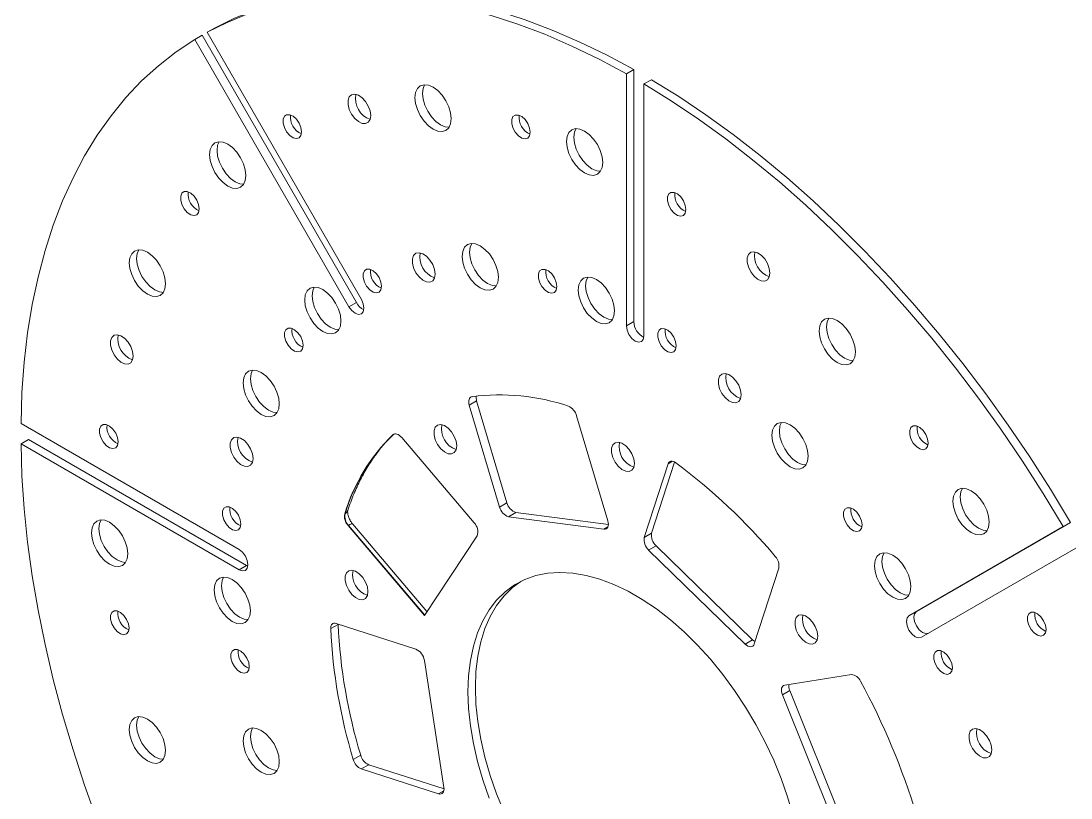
# Model space of a CAD drawing. Header units: millimetres. Extents: x 1404 to 2252, y 1260 to 1860.
# Drawn here: x 2011.8 to 2169.9, y 1622.6 to 1739.6 of the extents above; entities that cross this region are included whole.
import ezdxf

# ---------------------------------------------------------------- set-up
doc = ezdxf.new("R2010")
doc.units = ezdxf.units.MM

msp = doc.modelspace()

# ---------------------------------------------------------------- linework, layer by layer
at = {"color": 7, "linetype": 'Continuous', "lineweight": 15}
for p, q in [((2040.911, 1738.577), (2039.798, 1737.934)), ((2037.923, 1736.851), (2039.036, 1737.494)), ((2039.036, 1737.494), (2062.279, 1697.236)), ((2063.041, 1697.675), (2039.798, 1737.934)), ((2037.923, 1736.851), (2061.166, 1696.593)), ((2102.965, 1731.682), (2104.079, 1732.325)), ((2104.079, 1732.325), (2104.079, 1694.367)), ((2102.965, 1731.682), (2102.965, 1693.724)), ((2106.73, 1730.794), (2105.617, 1730.152)), ((2105.617, 1692.193), (2105.617, 1730.152)), ((2062.279, 1697.236), (2061.166, 1696.593)), ((2104.079, 1694.367), (2102.965, 1693.724)), ((2080.407, 1682.429), (2079.293, 1681.786)), ((2079.293, 1681.786), (2083.858, 1666.425)), ((2080.407, 1682.429), (2084.972, 1667.068)), ((2100.167, 1664.338), (2095.457, 1680.186)), ((2044.629, 1660.036), (2011.758, 1679.012)), ((2067.842, 1677.352), (2067.789, 1677.321)), ((2080.038, 1664.032), (2069.122, 1676.895)), ((2011.758, 1675.95), (2012.871, 1676.593)), ((2011.758, 1675.95), (2044.629, 1656.974)), ((2012.871, 1676.593), (2045.742, 1657.617)), ((2109.24, 1672.925), (2105.653, 1661.859)), ((2110.236, 1673.206), (2106.767, 1662.502)), ((2083.858, 1666.425), (2084.972, 1667.068)), ((2060.522, 1665.397), (2060.575, 1665.427)), ((2086.333, 1665.608), (2085.22, 1664.965)), ((2085.22, 1664.965), (2099.568, 1663.072)), ((2086.333, 1665.608), (2100.246, 1663.773)), ((2061.096, 1663.669), (2061.043, 1663.638)), ((2061.043, 1663.638), (2072.542, 1650.088)), ((2072.925, 1650.668), (2061.75, 1663.836)), ((2168.784, 1663.472), (2145.541, 1650.049)), ((2169.898, 1664.114), (2146.654, 1650.692)), ((2168.784, 1663.472), (2169.898, 1664.114)), ((2072.542, 1650.088), (2080.477, 1662.1)), ((2105.653, 1661.859), (2106.767, 1662.502)), ((2107.435, 1660.589), (2106.321, 1659.946)), ((2106.321, 1659.946), (2120.87, 1645.792)), ((2107.435, 1660.589), (2121.983, 1646.435)), ((2147.416, 1646.802), (2170.659, 1660.224)), ((2045.742, 1657.617), (2044.629, 1656.974)), ((2045.742, 1657.617), (2045.94, 1657.52)), ((2122.225, 1645.8), (2125.926, 1657.217)), ((2146.654, 1650.692), (2145.541, 1650.049)), ((2059.526, 1648.753), (2058.413, 1648.11)), ((2071.257, 1645.023), (2059.243, 1648.883)), ((2059.525, 1648.792), (2059.526, 1648.753)), ((2120.87, 1645.792), (2121.983, 1646.435)), ((2075.486, 1624.194), (2072.528, 1643.33)), ((2136.871, 1641.2), (2126.811, 1639.607)), ((2127.586, 1638.78), (2126.472, 1638.137)), ((2126.472, 1638.137), (2134.414, 1618.344)), ((2127.586, 1638.78), (2135.527, 1618.987)), ((2061.819, 1628.401), (2062.933, 1629.044)), ((2064.143, 1627.616), (2063.029, 1626.973)), ((2063.029, 1626.973), (2074.675, 1623.231)), ((2064.143, 1627.616), (2075.506, 1623.965))]:
    msp.add_line(p, q, dxfattribs=at)
at = {"color": 8, "linetype": 'Continuous', "lineweight": 15}
for p, q in [((2067.948, 1677.422), (2067.842, 1677.352)), ((2067.909, 1677.405), (2067.842, 1677.352)), ((2109.933, 1673.325), (2109.24, 1672.925)), ((2072.576, 1650.141), (2061.096, 1663.669)), ((2099.568, 1663.072), (2100.176, 1663.423)), ((2074.675, 1623.231), (2075.481, 1623.697))]:
    msp.add_line(p, q, dxfattribs=at)
at = {"color": 7, "linetype": 'Continuous', "lineweight": 15, "flags": 128}
for points in [[(2102.965, 1731.682), (2098.849, 1733.885), (2094.743, 1735.869), (2090.656, 1737.633), (2086.597, 1739.171), (2082.572, 1740.481), (2078.59, 1741.561), (2074.66, 1742.408), (2070.788, 1743.02), (2066.982, 1743.396), (2063.251, 1743.537), (2059.6, 1743.44), (2056.038, 1743.107), (2052.572, 1742.538), (2049.208, 1741.735), (2045.954, 1740.698), (2042.815, 1739.43), (2039.798, 1737.934)], [(2104.079, 1732.325), (2099.962, 1734.528), (2095.857, 1736.512), (2091.77, 1738.276), (2087.71, 1739.814), (2083.686, 1741.124), (2079.704, 1742.204), (2075.774, 1743.05), (2071.902, 1743.663), (2068.096, 1744.039), (2064.364, 1744.18), (2060.714, 1744.083), (2057.152, 1743.75), (2053.686, 1743.181), (2050.322, 1742.378), (2047.068, 1741.341), (2043.928, 1740.073), (2040.911, 1738.577)], [(2037.923, 1736.851), (2035.118, 1734.986), (2032.451, 1732.901), (2029.926, 1730.6), (2027.549, 1728.088), (2025.323, 1725.37), (2023.254, 1722.451), (2021.346, 1719.338), (2019.602, 1716.035), (2018.026, 1712.551), (2016.62, 1708.891), (2015.388, 1705.063), (2014.333, 1701.075), (2013.456, 1696.934), (2012.758, 1692.648), (2012.242, 1688.227), (2011.908, 1683.679), (2011.758, 1679.012)], [(2169.898, 1664.114), (2166.881, 1669.094), (2163.741, 1673.987), (2160.487, 1678.781), (2157.123, 1683.468), (2153.657, 1688.039), (2150.095, 1692.484), (2146.445, 1696.796), (2142.713, 1700.964), (2138.907, 1704.981), (2135.035, 1708.839), (2131.105, 1712.531), (2127.123, 1716.048), (2123.099, 1719.385), (2119.039, 1722.534), (2114.952, 1725.489), (2110.847, 1728.244), (2106.73, 1730.794)], [(2076.58, 1724.929), (2076.487, 1725.799), (2076.214, 1726.717), (2075.78, 1727.621), (2075.214, 1728.448), (2074.555, 1729.144), (2073.849, 1729.659), (2073.142, 1729.96), (2072.483, 1730.025), (2071.917, 1729.85), (2071.483, 1729.448), (2071.21, 1728.845), (2071.117, 1728.082), (2071.21, 1727.212), (2071.483, 1726.294), (2071.917, 1725.39), (2072.483, 1724.562), (2073.142, 1723.867), (2073.849, 1723.352), (2074.555, 1723.051), (2075.214, 1722.986), (2075.78, 1723.16), (2076.214, 1723.563), (2076.487, 1724.166), (2076.58, 1724.929)], [(2072.556, 1730.03), (2072.324, 1729.488), (2072.231, 1728.725), (2072.324, 1727.855), (2072.597, 1726.937), (2073.031, 1726.033), (2073.597, 1725.205), (2074.255, 1724.51), (2074.962, 1723.994), (2075.669, 1723.694), (2076.254, 1723.624)], [(2168.784, 1663.472), (2165.767, 1668.452), (2162.628, 1673.344), (2159.373, 1678.138), (2156.009, 1682.825), (2152.543, 1687.396), (2148.981, 1691.842), (2145.331, 1696.153), (2141.599, 1700.321), (2137.794, 1704.338), (2133.922, 1708.196), (2129.991, 1711.888), (2126.01, 1715.405), (2121.985, 1718.742), (2117.925, 1721.891), (2113.839, 1724.846), (2109.733, 1727.601), (2105.617, 1730.152)], [(2064.45, 1725.387), (2064.356, 1726.087), (2064.086, 1726.819), (2063.669, 1727.504), (2063.149, 1728.067), (2062.584, 1728.448), (2062.034, 1728.604), (2061.559, 1728.52), (2061.21, 1728.204), (2061.026, 1727.691), (2061.026, 1727.036), (2061.21, 1726.31), (2061.559, 1725.592), (2062.034, 1724.959), (2062.584, 1724.481), (2063.149, 1724.208), (2063.669, 1724.172), (2064.086, 1724.374), (2064.356, 1724.795), (2064.45, 1725.387)], [(2054.033, 1722.928), (2053.938, 1723.569), (2053.666, 1724.233), (2053.254, 1724.83), (2052.757, 1725.28), (2052.243, 1725.522), (2051.781, 1725.523), (2051.433, 1725.283), (2051.246, 1724.835), (2051.246, 1724.238), (2051.433, 1723.575), (2051.781, 1722.933), (2052.243, 1722.4), (2052.757, 1722.048), (2053.254, 1721.925), (2053.666, 1722.046), (2053.938, 1722.396), (2054.033, 1722.928)], [(2088.479, 1722.875), (2088.384, 1723.516), (2088.112, 1724.18), (2087.7, 1724.777), (2087.203, 1725.227), (2086.689, 1725.469), (2086.226, 1725.47), (2085.878, 1725.23), (2085.692, 1724.782), (2085.692, 1724.185), (2085.878, 1723.521), (2086.226, 1722.88), (2086.689, 1722.347), (2087.203, 1721.995), (2087.7, 1721.872), (2088.112, 1721.993), (2088.384, 1722.343), (2088.479, 1722.875)], [(2099.398, 1718.326), (2099.304, 1719.196), (2099.032, 1720.114), (2098.598, 1721.018), (2098.032, 1721.846), (2097.373, 1722.541), (2096.666, 1723.056), (2095.959, 1723.357), (2095.301, 1723.422), (2094.735, 1723.248), (2094.301, 1722.845), (2094.028, 1722.242), (2093.935, 1721.479), (2094.028, 1720.609), (2094.301, 1719.691), (2094.735, 1718.787), (2095.301, 1717.96), (2095.959, 1717.264), (2096.666, 1716.749), (2097.373, 1716.448), (2098.032, 1716.383), (2098.598, 1716.558), (2099.032, 1716.96), (2099.304, 1717.563), (2099.398, 1718.326)], [(2095.374, 1723.427), (2095.142, 1722.885), (2095.049, 1722.122), (2095.142, 1721.252), (2095.415, 1720.334), (2095.849, 1719.43), (2096.414, 1718.602), (2097.073, 1717.907), (2097.78, 1717.392), (2098.487, 1717.091), (2099.072, 1717.021)], [(2045.64, 1716.352), (2045.547, 1717.222), (2045.274, 1718.141), (2044.84, 1719.044), (2044.274, 1719.872), (2043.615, 1720.567), (2042.908, 1721.083), (2042.202, 1721.384), (2041.543, 1721.449), (2040.977, 1721.274), (2040.543, 1720.871), (2040.27, 1720.268), (2040.177, 1719.506), (2040.27, 1718.636), (2040.543, 1717.718), (2040.977, 1716.814), (2041.543, 1715.986), (2042.202, 1715.291), (2042.908, 1714.775), (2043.615, 1714.475), (2044.274, 1714.409), (2044.84, 1714.584), (2045.274, 1714.987), (2045.547, 1715.59), (2045.64, 1716.352)], [(2041.616, 1721.454), (2041.384, 1720.911), (2041.291, 1720.149), (2041.384, 1719.279), (2041.657, 1718.36), (2042.091, 1717.457), (2042.657, 1716.629), (2043.315, 1715.934), (2044.022, 1715.418), (2044.729, 1715.117), (2045.314, 1715.047)], [(2038.605, 1711.34), (2038.51, 1711.981), (2038.238, 1712.645), (2037.826, 1713.242), (2037.329, 1713.692), (2036.815, 1713.934), (2036.352, 1713.935), (2036.005, 1713.695), (2035.818, 1713.247), (2035.818, 1712.65), (2036.005, 1711.986), (2036.352, 1711.345), (2036.815, 1710.812), (2037.329, 1710.46), (2037.826, 1710.337), (2038.238, 1710.458), (2038.51, 1710.808), (2038.605, 1711.34)], [(2111.938, 1711.226), (2111.843, 1711.867), (2111.571, 1712.531), (2111.159, 1713.129), (2110.662, 1713.579), (2110.148, 1713.821), (2109.685, 1713.822), (2109.337, 1713.582), (2109.151, 1713.133), (2109.151, 1712.537), (2109.337, 1711.873), (2109.685, 1711.232), (2110.148, 1710.699), (2110.662, 1710.347), (2111.159, 1710.223), (2111.571, 1710.345), (2111.843, 1710.695), (2111.938, 1711.226)], [(2083.683, 1701.026), (2083.59, 1701.896), (2083.317, 1702.814), (2082.883, 1703.717), (2082.317, 1704.545), (2081.659, 1705.241), (2080.952, 1705.756), (2080.245, 1706.057), (2079.586, 1706.122), (2079.02, 1705.947), (2078.586, 1705.545), (2078.314, 1704.941), (2078.221, 1704.179), (2078.314, 1703.309), (2078.586, 1702.391), (2079.02, 1701.487), (2079.586, 1700.659), (2080.245, 1699.964), (2080.952, 1699.448), (2081.659, 1699.148), (2082.317, 1699.083), (2082.883, 1699.257), (2083.317, 1699.66), (2083.59, 1700.263), (2083.683, 1701.026)], [(2079.659, 1706.127), (2079.427, 1705.584), (2079.334, 1704.822), (2079.427, 1703.952), (2079.7, 1703.034), (2080.134, 1702.13), (2080.7, 1701.302), (2081.359, 1700.607), (2082.065, 1700.091), (2082.772, 1699.791), (2083.358, 1699.721)], [(2033.528, 1700.067), (2033.435, 1700.937), (2033.162, 1701.855), (2032.728, 1702.759), (2032.162, 1703.587), (2031.504, 1704.282), (2030.797, 1704.798), (2030.09, 1705.099), (2029.431, 1705.164), (2028.865, 1704.989), (2028.431, 1704.586), (2028.159, 1703.983), (2028.065, 1703.221), (2028.159, 1702.351), (2028.431, 1701.433), (2028.865, 1700.529), (2029.431, 1699.701), (2030.09, 1699.006), (2030.797, 1698.49), (2031.504, 1698.19), (2032.162, 1698.124), (2032.728, 1698.299), (2033.162, 1698.702), (2033.435, 1699.305), (2033.528, 1700.067)], [(2029.504, 1705.169), (2029.272, 1704.626), (2029.179, 1703.864), (2029.272, 1702.994), (2029.545, 1702.075), (2029.979, 1701.172), (2030.545, 1700.344), (2031.203, 1699.649), (2031.91, 1699.133), (2032.617, 1698.832), (2033.203, 1698.762)], [(2074.148, 1701.513), (2074.055, 1702.213), (2073.785, 1702.945), (2073.367, 1703.63), (2072.848, 1704.193), (2072.282, 1704.573), (2071.732, 1704.73), (2071.257, 1704.646), (2070.909, 1704.33), (2070.725, 1703.817), (2070.725, 1703.161), (2070.909, 1702.435), (2071.257, 1701.717), (2071.732, 1701.085), (2072.282, 1700.606), (2072.848, 1700.334), (2073.367, 1700.297), (2073.785, 1700.5), (2074.055, 1700.92), (2074.148, 1701.513)], [(2124.585, 1701.67), (2124.491, 1702.37), (2124.221, 1703.103), (2123.804, 1703.787), (2123.284, 1704.35), (2122.719, 1704.731), (2122.169, 1704.888), (2121.694, 1704.804), (2121.345, 1704.488), (2121.161, 1703.974), (2121.161, 1703.319), (2121.345, 1702.593), (2121.694, 1701.875), (2122.169, 1701.242), (2122.719, 1700.764), (2123.284, 1700.492), (2123.804, 1700.455), (2124.221, 1700.658), (2124.491, 1701.078), (2124.585, 1701.67)], [(2066.088, 1699.67), (2065.993, 1700.311), (2065.721, 1700.975), (2065.309, 1701.573), (2064.812, 1702.023), (2064.298, 1702.264), (2063.835, 1702.265), (2063.487, 1702.026), (2063.301, 1701.577), (2063.301, 1700.981), (2063.487, 1700.317), (2063.835, 1699.675), (2064.298, 1699.143), (2064.812, 1698.791), (2065.309, 1698.667), (2065.721, 1698.789), (2065.993, 1699.139), (2066.088, 1699.67)], [(2092.496, 1699.629), (2092.401, 1700.27), (2092.129, 1700.934), (2091.717, 1701.532), (2091.22, 1701.982), (2090.706, 1702.224), (2090.244, 1702.225), (2089.896, 1701.985), (2089.709, 1701.536), (2089.709, 1700.94), (2089.896, 1700.276), (2090.244, 1699.635), (2090.706, 1699.102), (2091.22, 1698.75), (2091.717, 1698.626), (2092.129, 1698.748), (2092.401, 1699.098), (2092.496, 1699.629)], [(2101.177, 1695.963), (2101.084, 1696.833), (2100.811, 1697.752), (2100.377, 1698.655), (2099.811, 1699.483), (2099.152, 1700.178), (2098.445, 1700.694), (2097.738, 1700.995), (2097.08, 1701.06), (2096.514, 1700.885), (2096.08, 1700.482), (2095.807, 1699.879), (2095.714, 1699.117), (2095.807, 1698.247), (2096.08, 1697.329), (2096.514, 1696.425), (2097.08, 1695.597), (2097.738, 1694.902), (2098.445, 1694.386), (2099.152, 1694.086), (2099.811, 1694.02), (2100.377, 1694.195), (2100.811, 1694.598), (2101.084, 1695.201), (2101.177, 1695.963)], [(2097.153, 1701.065), (2096.921, 1700.522), (2096.828, 1699.76), (2096.921, 1698.89), (2097.194, 1697.971), (2097.628, 1697.068), (2098.193, 1696.24), (2098.852, 1695.545), (2099.559, 1695.029), (2100.266, 1694.728), (2100.851, 1694.658)], [(2059.962, 1694.45), (2059.869, 1695.32), (2059.596, 1696.239), (2059.162, 1697.142), (2058.597, 1697.97), (2057.938, 1698.665), (2057.231, 1699.181), (2056.524, 1699.482), (2055.865, 1699.547), (2055.3, 1699.372), (2054.866, 1698.969), (2054.593, 1698.366), (2054.5, 1697.604), (2054.593, 1696.734), (2054.866, 1695.816), (2055.3, 1694.912), (2055.865, 1694.084), (2056.524, 1693.389), (2057.231, 1692.873), (2057.938, 1692.573), (2058.597, 1692.507), (2059.162, 1692.682), (2059.596, 1693.085), (2059.869, 1693.688), (2059.962, 1694.45)], [(2055.939, 1699.552), (2055.707, 1699.009), (2055.613, 1698.247), (2055.707, 1697.377), (2055.979, 1696.458), (2056.413, 1695.555), (2056.979, 1694.727), (2057.638, 1694.032), (2058.345, 1693.516), (2059.052, 1693.215), (2059.637, 1693.145)], [(2061.166, 1696.593), (2061.596, 1696.012), (2062.103, 1695.603), (2062.611, 1695.427), (2063.041, 1695.51), (2063.328, 1695.841), (2063.429, 1696.369), (2063.328, 1697.013), (2063.041, 1697.675)], [(2137.464, 1689.781), (2137.371, 1690.651), (2137.098, 1691.569), (2136.664, 1692.473), (2136.099, 1693.301), (2135.44, 1693.996), (2134.733, 1694.511), (2134.026, 1694.812), (2133.367, 1694.877), (2132.802, 1694.703), (2132.368, 1694.3), (2132.095, 1693.697), (2132.002, 1692.934), (2132.095, 1692.064), (2132.368, 1691.146), (2132.802, 1690.242), (2133.367, 1689.414), (2134.026, 1688.719), (2134.733, 1688.204), (2135.44, 1687.903), (2136.099, 1687.838), (2136.664, 1688.012), (2137.098, 1688.415), (2137.371, 1689.018), (2137.464, 1689.781)], [(2133.441, 1694.882), (2133.209, 1694.34), (2133.116, 1693.577), (2133.209, 1692.707), (2133.481, 1691.789), (2133.916, 1690.885), (2134.481, 1690.057), (2135.14, 1689.362), (2135.847, 1688.847), (2136.554, 1688.546), (2137.139, 1688.476)], [(2054.259, 1690.786), (2054.165, 1691.427), (2053.893, 1692.091), (2053.481, 1692.688), (2052.984, 1693.138), (2052.469, 1693.38), (2052.007, 1693.381), (2051.659, 1693.141), (2051.473, 1692.693), (2051.473, 1692.096), (2051.659, 1691.433), (2052.007, 1690.791), (2052.469, 1690.258), (2052.984, 1689.906), (2053.481, 1689.783), (2053.893, 1689.904), (2054.165, 1690.254), (2054.259, 1690.786)], [(2102.965, 1693.724), (2103.066, 1693.08), (2103.353, 1692.417), (2103.783, 1691.837), (2104.291, 1691.428), (2104.798, 1691.251), (2105.228, 1691.335), (2105.516, 1691.666), (2105.617, 1692.193)], [(2110.481, 1690.699), (2110.386, 1691.34), (2110.114, 1692.004), (2109.702, 1692.601), (2109.206, 1693.051), (2108.691, 1693.293), (2108.229, 1693.294), (2107.881, 1693.054), (2107.694, 1692.606), (2107.694, 1692.01), (2107.881, 1691.346), (2108.229, 1690.704), (2108.691, 1690.171), (2109.206, 1689.819), (2109.702, 1689.696), (2110.114, 1689.817), (2110.386, 1690.168), (2110.481, 1690.699)], [(2028.663, 1689.167), (2028.569, 1689.867), (2028.299, 1690.599), (2027.882, 1691.284), (2027.362, 1691.847), (2026.797, 1692.227), (2026.247, 1692.384), (2025.772, 1692.3), (2025.423, 1691.984), (2025.239, 1691.471), (2025.239, 1690.816), (2025.423, 1690.089), (2025.772, 1689.371), (2026.247, 1688.739), (2026.797, 1688.26), (2027.362, 1687.988), (2027.882, 1687.951), (2028.299, 1688.154), (2028.569, 1688.574), (2028.663, 1689.167)], [(2050.676, 1681.965), (2050.583, 1682.835), (2050.311, 1683.753), (2049.877, 1684.657), (2049.311, 1685.485), (2048.652, 1686.18), (2047.945, 1686.696), (2047.238, 1686.996), (2046.58, 1687.061), (2046.014, 1686.887), (2045.58, 1686.484), (2045.307, 1685.881), (2045.214, 1685.118), (2045.307, 1684.248), (2045.58, 1683.33), (2046.014, 1682.427), (2046.58, 1681.599), (2047.238, 1680.903), (2047.945, 1680.388), (2048.652, 1680.087), (2049.311, 1680.022), (2049.877, 1680.197), (2050.311, 1680.599), (2050.583, 1681.203), (2050.676, 1681.965)], [(2046.653, 1687.066), (2046.421, 1686.524), (2046.328, 1685.761), (2046.421, 1684.891), (2046.694, 1683.973), (2047.128, 1683.069), (2047.693, 1682.242), (2048.352, 1681.546), (2049.059, 1681.031), (2049.766, 1680.73), (2050.351, 1680.66)], [(2120.252, 1683.33), (2120.158, 1684.03), (2119.888, 1684.762), (2119.471, 1685.447), (2118.951, 1686.01), (2118.386, 1686.39), (2117.836, 1686.547), (2117.361, 1686.463), (2117.012, 1686.147), (2116.828, 1685.634), (2116.828, 1684.979), (2117.012, 1684.253), (2117.361, 1683.534), (2117.836, 1682.902), (2118.386, 1682.423), (2118.951, 1682.151), (2119.471, 1682.114), (2119.888, 1682.317), (2120.158, 1682.737), (2120.252, 1683.33)], [(2079.293, 1681.786), (2079.238, 1682.022), (2079.214, 1682.248), (2079.222, 1682.457), (2079.262, 1682.642), (2079.333, 1682.799), (2079.433, 1682.922), (2079.558, 1683.007), (2079.705, 1683.051)], [(2026.392, 1676.241), (2026.297, 1676.882), (2026.025, 1677.546), (2025.613, 1678.143), (2025.116, 1678.593), (2024.602, 1678.835), (2024.14, 1678.836), (2023.792, 1678.596), (2023.605, 1678.148), (2023.605, 1677.551), (2023.792, 1676.887), (2024.14, 1676.246), (2024.602, 1675.713), (2025.116, 1675.361), (2025.613, 1675.237), (2026.025, 1675.359), (2026.297, 1675.709), (2026.392, 1676.241)], [(2077.405, 1675.637), (2077.312, 1676.337), (2077.042, 1677.069), (2076.624, 1677.754), (2076.105, 1678.317), (2075.539, 1678.698), (2074.989, 1678.854), (2074.514, 1678.77), (2074.166, 1678.454), (2073.982, 1677.941), (2073.982, 1677.286), (2074.166, 1676.56), (2074.514, 1675.842), (2074.989, 1675.209), (2075.539, 1674.731), (2076.105, 1674.458), (2076.624, 1674.422), (2077.042, 1674.624), (2077.312, 1675.045), (2077.405, 1675.637)], [(2130.361, 1674.079), (2130.268, 1674.949), (2129.995, 1675.867), (2129.561, 1676.771), (2128.995, 1677.598), (2128.337, 1678.294), (2127.63, 1678.809), (2126.923, 1679.11), (2126.264, 1679.175), (2125.699, 1679), (2125.265, 1678.598), (2124.992, 1677.995), (2124.899, 1677.232), (2124.992, 1676.362), (2125.265, 1675.444), (2125.699, 1674.54), (2126.264, 1673.712), (2126.923, 1673.017), (2127.63, 1672.502), (2128.337, 1672.201), (2128.995, 1672.136), (2129.561, 1672.31), (2129.995, 1672.713), (2130.268, 1673.316), (2130.361, 1674.079)], [(2126.338, 1679.18), (2126.105, 1678.638), (2126.012, 1677.875), (2126.105, 1677.005), (2126.378, 1676.087), (2126.812, 1675.183), (2127.378, 1674.355), (2128.037, 1673.66), (2128.744, 1673.145), (2129.45, 1672.844), (2130.036, 1672.774)], [(2148.438, 1676.052), (2148.343, 1676.693), (2148.071, 1677.357), (2147.659, 1677.954), (2147.162, 1678.404), (2146.648, 1678.646), (2146.186, 1678.647), (2145.838, 1678.407), (2145.651, 1677.959), (2145.651, 1677.363), (2145.838, 1676.699), (2146.186, 1676.057), (2146.648, 1675.524), (2147.162, 1675.173), (2147.659, 1675.049), (2148.071, 1675.17), (2148.343, 1675.521), (2148.438, 1676.052)], [(2046.712, 1673.744), (2046.618, 1674.444), (2046.348, 1675.176), (2045.931, 1675.861), (2045.411, 1676.424), (2044.846, 1676.804), (2044.296, 1676.961), (2043.821, 1676.877), (2043.472, 1676.561), (2043.288, 1676.048), (2043.288, 1675.393), (2043.472, 1674.666), (2043.821, 1673.948), (2044.296, 1673.316), (2044.846, 1672.837), (2045.411, 1672.565), (2045.931, 1672.528), (2046.348, 1672.731), (2046.618, 1673.151), (2046.712, 1673.744)], [(2067.789, 1677.321), (2067.914, 1677.407), (2068.061, 1677.453), (2068.225, 1677.457), (2068.401, 1677.42), (2068.585, 1677.342), (2068.77, 1677.226), (2068.951, 1677.076), (2069.122, 1676.895)], [(2011.758, 1675.95), (2011.908, 1671.11), (2012.242, 1666.176), (2012.758, 1661.159), (2013.456, 1656.069), (2014.333, 1650.915), (2015.388, 1645.708), (2016.62, 1640.457), (2018.026, 1635.175), (2019.602, 1629.87), (2021.346, 1624.554), (2023.254, 1619.237), (2025.323, 1613.93), (2027.549, 1608.643), (2029.926, 1603.386), (2032.451, 1598.17), (2035.118, 1593.005), (2037.923, 1587.902)], [(2104.167, 1672.988), (2104.074, 1673.689), (2103.804, 1674.421), (2103.386, 1675.105), (2102.867, 1675.669), (2102.301, 1676.049), (2101.751, 1676.206), (2101.276, 1676.122), (2100.928, 1675.806), (2100.744, 1675.293), (2100.744, 1674.637), (2100.928, 1673.911), (2101.276, 1673.193), (2101.751, 1672.56), (2102.301, 1672.082), (2102.867, 1671.81), (2103.386, 1671.773), (2103.804, 1671.976), (2104.074, 1672.396), (2104.167, 1672.988)], [(2109.24, 1672.925), (2109.311, 1673.081), (2109.41, 1673.204), (2109.536, 1673.289), (2109.683, 1673.335), (2109.847, 1673.338), (2110.024, 1673.3), (2110.207, 1673.222), (2110.392, 1673.105)], [(2157.622, 1664.158), (2157.529, 1665.028), (2157.256, 1665.946), (2156.822, 1666.85), (2156.256, 1667.678), (2155.597, 1668.373), (2154.891, 1668.888), (2154.184, 1669.189), (2153.525, 1669.254), (2152.959, 1669.08), (2152.525, 1668.677), (2152.252, 1668.074), (2152.159, 1667.311), (2152.252, 1666.441), (2152.525, 1665.523), (2152.959, 1664.619), (2153.525, 1663.792), (2154.184, 1663.096), (2154.891, 1662.581), (2155.597, 1662.28), (2156.256, 1662.215), (2156.822, 1662.39), (2157.256, 1662.792), (2157.529, 1663.395), (2157.622, 1664.158)], [(2153.598, 1669.259), (2153.366, 1668.717), (2153.273, 1667.954), (2153.366, 1667.084), (2153.639, 1666.166), (2154.073, 1665.262), (2154.639, 1664.435), (2155.297, 1663.739), (2156.004, 1663.224), (2156.711, 1662.923), (2157.296, 1662.853)], [(2044.896, 1663.876), (2044.801, 1664.518), (2044.529, 1665.182), (2044.117, 1665.779), (2043.621, 1666.229), (2043.106, 1666.471), (2042.644, 1666.472), (2042.296, 1666.232), (2042.109, 1665.783), (2042.109, 1665.187), (2042.296, 1664.523), (2042.644, 1663.882), (2043.106, 1663.349), (2043.621, 1662.997), (2044.117, 1662.873), (2044.529, 1662.995), (2044.801, 1663.345), (2044.896, 1663.876)], [(2138.465, 1663.732), (2138.37, 1664.373), (2138.098, 1665.037), (2137.686, 1665.634), (2137.189, 1666.084), (2136.675, 1666.326), (2136.213, 1666.327), (2135.865, 1666.087), (2135.678, 1665.639), (2135.678, 1665.043), (2135.865, 1664.379), (2136.213, 1663.737), (2136.675, 1663.204), (2137.189, 1662.852), (2137.686, 1662.729), (2138.098, 1662.85), (2138.37, 1663.201), (2138.465, 1663.732)], [(2027.839, 1659.393), (2027.746, 1660.263), (2027.473, 1661.182), (2027.039, 1662.085), (2026.473, 1662.913), (2025.814, 1663.609), (2025.108, 1664.124), (2024.401, 1664.425), (2023.742, 1664.49), (2023.176, 1664.315), (2022.742, 1663.913), (2022.469, 1663.309), (2022.376, 1662.547), (2022.469, 1661.677), (2022.742, 1660.759), (2023.176, 1659.855), (2023.742, 1659.027), (2024.401, 1658.332), (2025.108, 1657.816), (2025.814, 1657.516), (2026.473, 1657.45), (2027.039, 1657.625), (2027.473, 1658.028), (2027.746, 1658.631), (2027.839, 1659.393)], [(2023.815, 1664.495), (2023.583, 1663.952), (2023.49, 1663.19), (2023.583, 1662.32), (2023.856, 1661.402), (2024.29, 1660.498), (2024.856, 1659.67), (2025.514, 1658.975), (2026.221, 1658.459), (2026.928, 1658.159), (2027.513, 1658.089)], [(2100.167, 1664.338), (2100.228, 1664.07), (2100.247, 1663.816), (2100.225, 1663.586), (2100.162, 1663.39), (2100.059, 1663.236), (2099.923, 1663.129), (2099.757, 1663.074), (2099.568, 1663.072)], [(2044.629, 1656.974), (2045.136, 1656.798), (2045.566, 1656.882), (2045.854, 1657.212), (2045.954, 1657.74), (2045.854, 1658.384), (2045.566, 1659.047), (2045.136, 1659.627), (2044.629, 1660.036)], [(2145.815, 1654.435), (2145.722, 1655.305), (2145.449, 1656.223), (2145.015, 1657.126), (2144.45, 1657.954), (2143.791, 1658.65), (2143.084, 1659.165), (2142.377, 1659.466), (2141.718, 1659.531), (2141.153, 1659.356), (2140.719, 1658.954), (2140.446, 1658.35), (2140.353, 1657.588), (2140.446, 1656.718), (2140.719, 1655.8), (2141.153, 1654.896), (2141.718, 1654.068), (2142.377, 1653.373), (2143.084, 1652.857), (2143.791, 1652.557), (2144.45, 1652.492), (2145.015, 1652.666), (2145.449, 1653.069), (2145.722, 1653.672), (2145.815, 1654.435)], [(2141.792, 1659.536), (2141.559, 1658.993), (2141.466, 1658.231), (2141.559, 1657.361), (2141.832, 1656.443), (2142.266, 1655.539), (2142.832, 1654.711), (2143.491, 1654.016), (2144.198, 1653.5), (2144.904, 1653.2), (2145.49, 1653.13)], [(2064.03, 1653.688), (2063.936, 1654.388), (2063.666, 1655.12), (2063.249, 1655.805), (2062.729, 1656.368), (2062.164, 1656.749), (2061.614, 1656.905), (2061.139, 1656.821), (2060.79, 1656.505), (2060.606, 1655.992), (2060.606, 1655.337), (2060.79, 1654.611), (2061.139, 1653.893), (2061.614, 1653.26), (2062.164, 1652.782), (2062.729, 1652.509), (2063.249, 1652.473), (2063.666, 1652.675), (2063.936, 1653.096), (2064.03, 1653.688)], [(2128.043, 1620.042), (2127.245, 1622.794), (2126.283, 1625.554), (2125.162, 1628.304), (2123.89, 1631.023), (2122.477, 1633.692), (2120.934, 1636.292), (2119.27, 1638.803), (2117.498, 1641.209), (2115.632, 1643.491), (2113.683, 1645.633), (2111.667, 1647.619), (2109.598, 1649.436), (2107.49, 1651.07), (2105.36, 1652.509), (2103.222, 1653.743), (2101.091, 1654.764), (2098.984, 1655.563), (2096.914, 1656.136), (2094.898, 1656.477), (2092.95, 1656.585), (2091.083, 1656.458), (2089.312, 1656.098), (2087.648, 1655.507), (2086.104, 1654.69), (2084.692, 1653.652), (2083.42, 1652.401), (2082.299, 1650.945), (2081.336, 1649.296), (2080.539, 1647.465), (2079.913, 1645.466), (2079.462, 1643.312), (2079.191, 1641.02), (2079.1, 1638.605), (2079.191, 1636.086), (2079.462, 1633.48), (2079.913, 1630.806), (2080.539, 1628.084), (2081.336, 1625.333), (2082.299, 1622.572)], [(2046.315, 1650.782), (2046.222, 1651.652), (2045.949, 1652.57), (2045.515, 1653.474), (2044.949, 1654.302), (2044.291, 1654.997), (2043.584, 1655.512), (2042.877, 1655.813), (2042.218, 1655.878), (2041.652, 1655.704), (2041.218, 1655.301), (2040.945, 1654.698), (2040.852, 1653.935), (2040.945, 1653.065), (2041.218, 1652.147), (2041.652, 1651.243), (2042.218, 1650.416), (2042.877, 1649.72), (2043.584, 1649.205), (2044.291, 1648.904), (2044.949, 1648.839), (2045.515, 1649.013), (2045.949, 1649.416), (2046.222, 1650.019), (2046.315, 1650.782)], [(2042.291, 1655.883), (2042.059, 1655.341), (2041.966, 1654.578), (2042.059, 1653.708), (2042.332, 1652.79), (2042.766, 1651.886), (2043.332, 1651.058), (2043.99, 1650.363), (2044.697, 1649.848), (2045.404, 1649.547), (2045.99, 1649.477)], [(2087.045, 1655.222), (2085.805, 1654.295), (2084.534, 1653.044), (2083.413, 1651.588), (2082.45, 1649.939), (2081.653, 1648.108), (2081.027, 1646.109), (2080.576, 1643.955), (2080.305, 1641.663), (2080.214, 1639.248), (2080.305, 1636.729), (2080.576, 1634.123), (2081.027, 1631.449), (2081.653, 1628.727), (2082.45, 1625.975), (2083.413, 1623.215), (2084.534, 1620.465)], [(2028.032, 1648.204), (2027.937, 1648.845), (2027.666, 1649.509), (2027.253, 1650.106), (2026.757, 1650.556), (2026.242, 1650.798), (2025.78, 1650.799), (2025.432, 1650.559), (2025.245, 1650.111), (2025.245, 1649.514), (2025.432, 1648.851), (2025.78, 1648.209), (2026.242, 1647.676), (2026.757, 1647.324), (2027.253, 1647.201), (2027.666, 1647.322), (2027.937, 1647.672), (2028.032, 1648.204)], [(2131.794, 1646.982), (2131.7, 1647.682), (2131.43, 1648.414), (2131.013, 1649.099), (2130.493, 1649.662), (2129.928, 1650.042), (2129.378, 1650.199), (2128.903, 1650.115), (2128.554, 1649.799), (2128.37, 1649.286), (2128.37, 1648.63), (2128.554, 1647.904), (2128.903, 1647.186), (2129.378, 1646.554), (2129.928, 1646.075), (2130.493, 1645.803), (2131.013, 1645.766), (2131.43, 1645.969), (2131.7, 1646.389), (2131.794, 1646.982)], [(2145.541, 1650.049), (2145.253, 1649.718), (2145.152, 1649.191), (2145.253, 1648.547), (2145.541, 1647.884), (2145.971, 1647.304), (2146.478, 1646.894), (2146.986, 1646.718), (2147.416, 1646.802)], [(2146.654, 1650.692), (2146.367, 1650.361), (2146.266, 1649.834), (2146.367, 1649.189), (2146.654, 1648.527), (2147.085, 1647.947), (2147.592, 1647.537), (2148.099, 1647.361), (2148.529, 1647.444)], [(2166.186, 1647.991), (2166.091, 1648.632), (2165.819, 1649.296), (2165.407, 1649.893), (2164.91, 1650.343), (2164.396, 1650.585), (2163.934, 1650.586), (2163.586, 1650.346), (2163.399, 1649.898), (2163.399, 1649.301), (2163.586, 1648.637), (2163.934, 1647.996), (2164.396, 1647.463), (2164.91, 1647.111), (2165.407, 1646.987), (2165.819, 1647.109), (2166.091, 1647.459), (2166.186, 1647.991)], [(2058.413, 1648.11), (2058.42, 1648.319), (2058.46, 1648.505), (2058.531, 1648.662), (2058.63, 1648.786), (2058.755, 1648.871), (2058.902, 1648.917), (2059.066, 1648.921), (2059.243, 1648.883)], [(2122.225, 1645.8), (2122.142, 1645.624), (2122.022, 1645.493), (2121.87, 1645.411), (2121.692, 1645.383), (2121.495, 1645.409), (2121.286, 1645.488), (2121.075, 1645.618), (2120.87, 1645.792)], [(2121.983, 1646.435), (2122.189, 1646.261), (2122.342, 1646.162)], [(2046.154, 1642.382), (2046.059, 1643.023), (2045.787, 1643.687), (2045.375, 1644.284), (2044.878, 1644.734), (2044.364, 1644.976), (2043.902, 1644.977), (2043.554, 1644.737), (2043.367, 1644.289), (2043.367, 1643.692), (2043.554, 1643.028), (2043.902, 1642.387), (2044.364, 1641.854), (2044.878, 1641.502), (2045.375, 1641.379), (2045.787, 1641.5), (2046.059, 1641.85), (2046.154, 1642.382)], [(2152.072, 1642.218), (2151.977, 1642.859), (2151.705, 1643.523), (2151.293, 1644.121), (2150.796, 1644.571), (2150.282, 1644.812), (2149.819, 1644.813), (2149.472, 1644.574), (2149.285, 1644.125), (2149.285, 1643.529), (2149.472, 1642.865), (2149.819, 1642.223), (2150.282, 1641.691), (2150.796, 1641.339), (2151.293, 1641.215), (2151.705, 1641.337), (2151.977, 1641.687), (2152.072, 1642.218)], [(2126.472, 1638.137), (2126.384, 1638.401), (2126.333, 1638.66), (2126.321, 1638.903), (2126.348, 1639.121), (2126.414, 1639.307), (2126.515, 1639.453), (2126.649, 1639.555), (2126.811, 1639.607)], [(2033.528, 1629.76), (2033.435, 1630.63), (2033.162, 1631.548), (2032.728, 1632.452), (2032.162, 1633.28), (2031.504, 1633.975), (2030.797, 1634.491), (2030.09, 1634.791), (2029.431, 1634.856), (2028.865, 1634.682), (2028.431, 1634.279), (2028.159, 1633.676), (2028.065, 1632.913), (2028.159, 1632.043), (2028.431, 1631.125), (2028.865, 1630.222), (2029.431, 1629.394), (2030.09, 1628.698), (2030.797, 1628.183), (2031.504, 1627.882), (2032.162, 1627.817), (2032.728, 1627.992), (2033.162, 1628.394), (2033.435, 1628.998), (2033.528, 1629.76)], [(2029.504, 1634.861), (2029.272, 1634.319), (2029.179, 1633.556), (2029.272, 1632.686), (2029.545, 1631.768), (2029.979, 1630.864), (2030.545, 1630.037), (2031.203, 1629.341), (2031.91, 1628.826), (2032.617, 1628.525), (2033.203, 1628.455)], [(2050.676, 1628.063), (2050.583, 1628.933), (2050.311, 1629.851), (2049.877, 1630.755), (2049.311, 1631.583), (2048.652, 1632.278), (2047.945, 1632.793), (2047.238, 1633.094), (2046.58, 1633.159), (2046.014, 1632.985), (2045.58, 1632.582), (2045.307, 1631.979), (2045.214, 1631.216), (2045.307, 1630.346), (2045.58, 1629.428), (2046.014, 1628.524), (2046.58, 1627.697), (2047.238, 1627.001), (2047.945, 1626.486), (2048.652, 1626.185), (2049.311, 1626.12), (2049.877, 1626.295), (2050.311, 1626.697), (2050.583, 1627.3), (2050.676, 1628.063)], [(2046.653, 1633.164), (2046.421, 1632.622), (2046.328, 1631.859), (2046.421, 1630.989), (2046.694, 1630.071), (2047.128, 1629.167), (2047.693, 1628.339), (2048.352, 1627.644), (2049.059, 1627.129), (2049.766, 1626.828), (2050.351, 1626.758)], [(2158.015, 1629.847), (2157.922, 1630.547), (2157.652, 1631.279), (2157.234, 1631.964), (2156.715, 1632.527), (2156.149, 1632.907), (2155.599, 1633.064), (2155.124, 1632.98), (2154.776, 1632.664), (2154.592, 1632.151), (2154.592, 1631.495), (2154.776, 1630.769), (2155.124, 1630.051), (2155.599, 1629.419), (2156.149, 1628.94), (2156.715, 1628.668), (2157.234, 1628.631), (2157.652, 1628.834), (2157.922, 1629.254), (2158.015, 1629.847)], [(2075.486, 1624.194), (2075.506, 1623.948), (2075.486, 1623.724), (2075.428, 1623.531), (2075.333, 1623.377), (2075.205, 1623.266), (2075.048, 1623.204), (2074.869, 1623.192), (2074.675, 1623.231)]]:
    msp.add_lwpolyline(points, dxfattribs=at)
at = {"color": 8, "linetype": 'Continuous', "lineweight": 15, "flags": 128}
msp.add_lwpolyline([(2061.75, 1663.836), (2061.703, 1663.866), (2061.603, 1663.874), (2061.465, 1663.842), (2061.294, 1663.773), (2061.096, 1663.669)], dxfattribs=at)
at = {"color": 7, "linetype": 'Continuous', "lineweight": 15}
for centre, radius, start, end in [((2065.443, 1727.95), 3.305, 168.99567, 250.99895), ((2055.111, 1725.173), 2.767, 173.49397, 246.50065), ((2089.556, 1725.12), 2.767, 173.49397, 246.50065), ((2039.683, 1713.585), 2.767, 173.49397, 246.50065), ((2113.016, 1713.471), 2.767, 173.49397, 246.50065), ((2075.142, 1704.076), 3.305, 168.99567, 250.99895), ((2125.578, 1704.234), 3.305, 168.99567, 250.99895), ((2067.166, 1701.915), 2.767, 173.49397, 246.50065), ((2093.574, 1701.874), 2.767, 173.49397, 246.50065), ((2064.426, 1698.341), 2.414, 207.25693, 245.23623), ((2106.788, 1694.41), 2.709, 180.90295, 244.04534), ((2055.337, 1693.031), 2.767, 173.49397, 246.50065), ((2111.559, 1692.944), 2.767, 173.49397, 246.50065), ((2029.656, 1691.73), 3.305, 168.99567, 250.99895), ((2121.245, 1685.893), 3.305, 168.99567, 250.99895), ((2083.908, 1651.343), 31.985, 71.14508, 97.5507), ((2081.914, 1682.927), 1.587, 172.24283, 198.29106), ((2093.371, 1679.641), 2.157, 14.64546, 66.07271), ((2027.47, 1678.485), 2.767, 173.49397, 246.50065), ((2078.399, 1678.201), 3.305, 168.99567, 250.99895), ((2149.516, 1678.297), 2.767, 173.49397, 246.50065), ((2047.705, 1676.307), 3.305, 168.99567, 250.99895), ((2087.33, 1657.237), 28.022, 134.21381, 163.07096), ((2087.383, 1657.267), 28.022, 134.21381, 163.07096), ((2105.161, 1675.552), 3.305, 168.99567, 250.99895), ((2057.374, 1601.748), 88.897, 40.07153, 53.38733), ((2045.974, 1666.121), 2.767, 173.49397, 246.50065), ((2085.818, 1666.888), 2.014, 193.29289, 252.70901), ((2086.932, 1667.531), 2.014, 193.29289, 252.70901), ((2139.543, 1665.977), 2.767, 173.49397, 246.50065), ((2062.524, 1665.033), 2.034, 169.71167, 223.30247), ((2062.577, 1665.064), 2.034, 169.71167, 223.30247), ((2078.76, 1662.726), 1.827, 339.95978, 45.63078), ((2107.724, 1661.509), 2.1, 170.40939, 228.08761), ((2108.837, 1662.152), 2.1, 170.40939, 228.08761), ((2123.92, 1657.577), 2.038, 349.83096, 43.3553), ((2065.023, 1656.252), 3.305, 168.99567, 250.99895), ((2029.11, 1650.449), 2.767, 173.49397, 246.50065), ((2132.787, 1649.545), 3.305, 168.99567, 250.99895), ((2167.264, 1650.235), 2.767, 173.49397, 246.50065), ((2140.662, 1652.627), 81.227, 182.73338, 196.87757), ((2139.548, 1651.984), 81.227, 182.73338, 196.87757), ((2047.232, 1644.627), 2.767, 173.49397, 246.50065), ((2070.345, 1643.016), 2.205, 8.18155, 65.56868), ((2153.15, 1644.463), 2.767, 173.49397, 246.50065), ((2136.757, 1639.625), 1.58, 21.797, 85.89223), ((2129.188, 1639.488), 1.752, 172.76182, 203.83682), ((2044.582, 1589.156), 106.656, 16.81126, 28.60025), ((2159.008, 1632.41), 3.305, 168.99567, 250.99895), ((2063.909, 1628.945), 2.16, 194.58779, 245.96508), ((2065.023, 1629.588), 2.16, 194.58779, 245.96508)]:
    msp.add_arc(centre, radius, start, end, dxfattribs=at)
at = {"color": 8, "linetype": 'Continuous', "lineweight": 15}
msp.add_arc((2060.152, 1666.207), 0.888, 298.48988, 340.67863, dxfattribs=at)
at = {"color": 7, "linetype": 'Continuous', "lineweight": 15}
for points, knots in [([(2067.197, 1676.641), (2067.325, 1676.786), (2067.552, 1677.042), (2067.797, 1677.271), (2067.904, 1677.371)], [0, 0, 0, 0, 0.5641451, 1, 1, 1, 1]), ([(2060.99, 1665.915), (2061.135, 1666.34), (2061.555, 1667.578), (2062.363, 1669.514), (2063.461, 1671.659), (2064.575, 1673.482), (2065.377, 1674.508), (2065.717, 1674.942)], [0, 0, 0, 0, 0.122436, 0.3568896, 0.5916707, 0.827091, 1, 1, 1, 1]), ([(2061.75, 1663.836), (2061.69, 1663.911), (2061.508, 1664.137), (2061.245, 1664.586), (2061.042, 1665.116), (2060.96, 1665.55), (2060.967, 1665.832), (2060.983, 1665.889), (2060.99, 1665.915)], [0, 0, 0, 0, 0.103519, 0.3085444, 0.5161052, 0.6955673, 0.859754, 1, 1, 1, 1])]:
    msp.add_open_spline(points, degree=3, knots=knots, dxfattribs=at)

doc.saveas('drawing.dxf')
